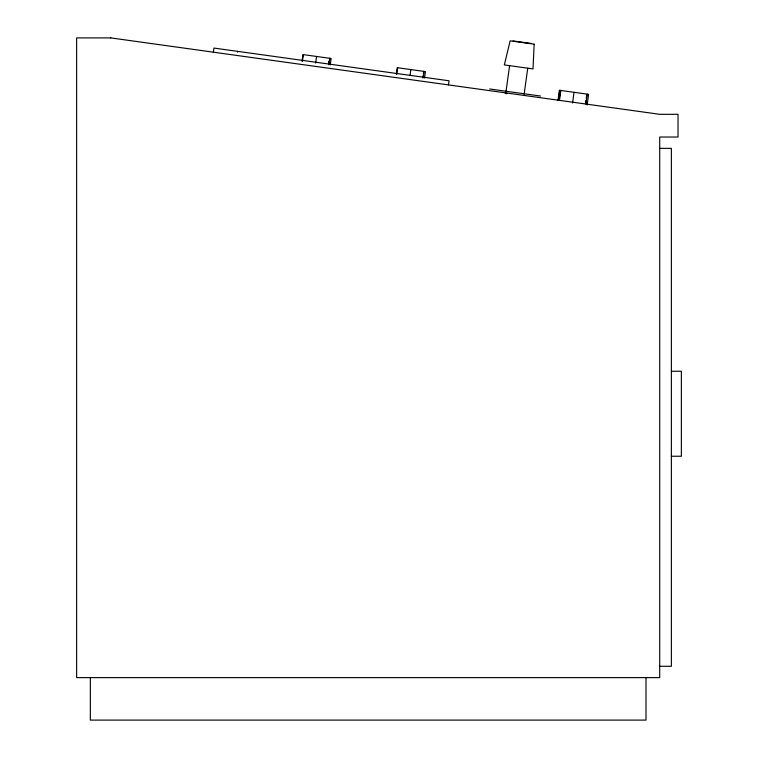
<?xml version="1.0" encoding="UTF-8"?>
<svg xmlns="http://www.w3.org/2000/svg" width="758" height="758" viewBox="0 0 758 758"><rect width="100%" height="100%" fill="white"/><g stroke="black" fill="none" stroke-linecap="round" stroke-linejoin="round"><path stroke-width="1.14" d="M213.358 52.179L213.927 48.057L449.058 80.784L448.48 84.915M237.586 52.188L237.709 51.364M302.044 61.161L302.963 54.567L331.132 58.489L330.242 64.923M302.442 61.218L303.361 54.614M315.641 63.056L316.56 56.452M328.612 63.596L328.915 61.455M329.758 58.29L328.868 64.733L329.806 58.3M396.33 74.293L397.249 67.689L425.428 71.612L424.527 78.046M396.728 74.341L397.647 67.746M397.239 71.053L397.543 68.855M410.087 75.08L410.855 69.584M422.756 77.799L423.059 75.658M423.352 73.507L423.656 71.366M423.201 77.866L424.054 71.423M505.311 93.67L505.425 92.846M505.965 91.756L509.603 65.671M506.685 93.859L506.799 93.035M524.119 94.286L527.748 68.192M558.002 100.16L559.385 90.259L588.615 94.333L587.118 105.059M558.4 100.217L559.83 90.325M559.063 100.312L560.437 90.41M559.461 100.359L560.835 90.467M572.546 103.031L574.043 92.305M585.498 103.732L585.943 100.52M586.247 98.369L586.692 95.157M585.896 103.789L587.242 94.144M659.706 148.36L671.37 148.36L671.37 666.282L659.706 666.282M671.37 371.278L681.366 371.221L681.366 456.24L671.37 456.24M513.043 40.923L531.197 43.443M489.677 88.97L540.549 96.048M645.996 677.614L645.996 720.1L90.344 720.1L90.344 677.614M534.163 44.182L533.007 68.931L504.335 64.932L510.153 40.837L534.163 44.182M110.782 37.9L76.634 37.9L76.634 677.614L659.706 677.614L659.706 137.027L678.031 137.027L678.031 114.316L659.706 114.316L110.782 37.9"/></g></svg>
